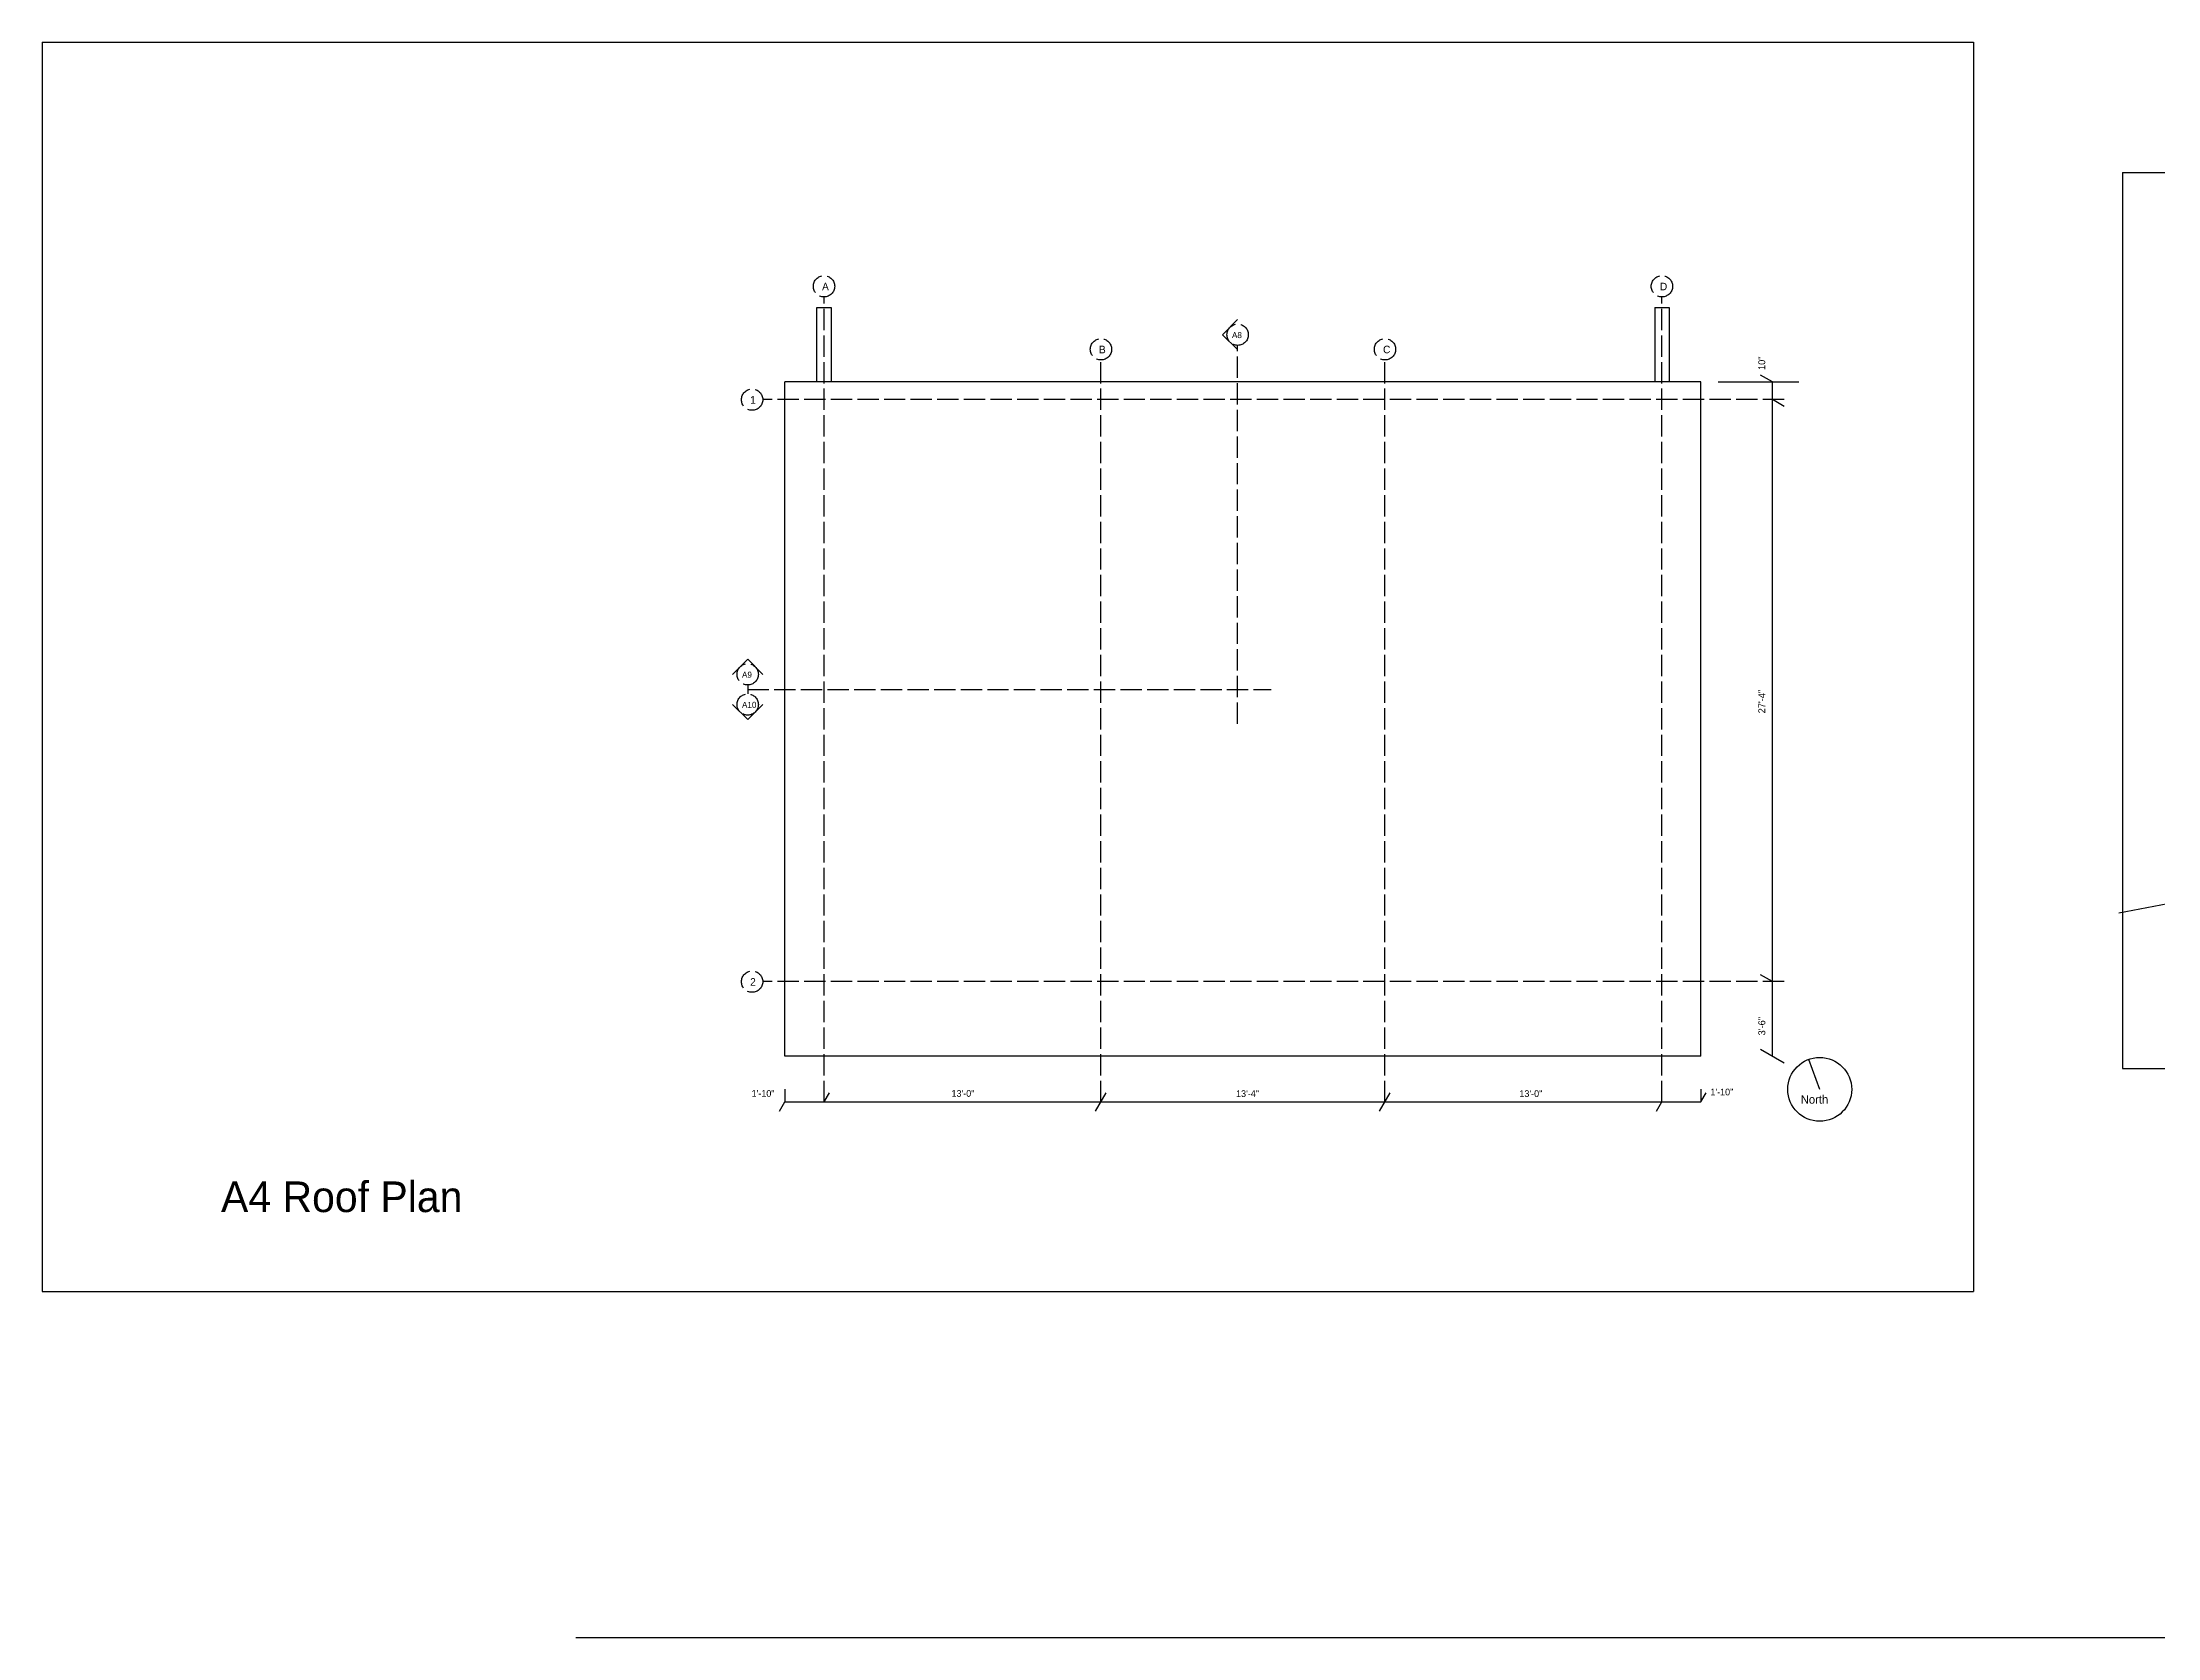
# Model space of a CAD drawing. Header units: inches. Extents: x 967 to 7501, y 257 to 3545.
# Drawn here: x 967 to 2159, y 257 to 1156 of the extents above; entities that cross this region are included whole.
import ezdxf

# ---------------------------------------------------------------- set-up
doc = ezdxf.new("R2010")
doc.units = ezdxf.units.IN
doc.header["$MEASUREMENT"] = 0
doc.linetypes.add('ACAD_ISO02W100', pattern=[15, 12, -3])
for name, color, linetype in [('const', 7, 'Continuous'), ('e1', 7, 'Continuous'), ('e2', 251, 'Continuous'), ('grid', 252, 'ACAD_ISO02W100'), ('walls', 7, 'Continuous')]:
    doc.layers.add(name, color=color, linetype=linetype)

msp = doc.modelspace()

# ---------------------------------------------------------------- linework, layer by layer
for p, q in [((966.9, 1155.7), (2054.9, 1155.7)), ((966.9, 1155.7), (966.9, 451.7)), ((2054.9, 1155.7), (2054.9, 451.7)), ((2138.8, 1082.4), (2808.9, 1082.4)), ((2138.8, 1082.4), (2138.8, 577.4)), ((2138.8, 577.4), (2808.9, 577.4)), ((966.9, 451.7), (2054.9, 451.7))]:
    msp.add_line(p, q)
at = {"layer": 'const'}
for p, q in [((1941.5, 964.3), (1934.8, 968.1)), ((1941.5, 584.3), (1941.5, 964.3)), ((1948.1, 950.4), (1941.5, 954.3)), ((1941.5, 626.3), (1934.8, 630.1)), ((1948.1, 580.4), (1934.8, 588.1)), ((1385.3, 565.8), (1385.3, 558.5)), ((1407.3, 558.5), (1410.3, 563.6)), ((1560.3, 553.3), (1566.3, 563.6)), ((1720.3, 553.3), (1726.3, 563.6)), ((1901.3, 565.8), (1901.3, 558.5)), ((1901.3, 558.5), (1904.3, 563.6)), ((1382.3, 553.3), (1385.3, 558.5)), ((1385.3, 558.5), (1901.3, 558.5)), ((1876.3, 553.3), (1879.3, 558.5))]:
    msp.add_line(p, q, dxfattribs=at)
at = {"layer": 'e1'}
for p, q in [((1901.3, 584.3), (1385.3, 584.3)), ((1267.5, 256.6), (6357.7, 256.6))]:
    msp.add_line(p, q, dxfattribs=at)
msp.add_circle((1968.2, 565.6), 18, dxfattribs=at)
at = {"layer": 'e2'}
msp.add_line((1910.9, 964.3), (1956.5, 964.3), dxfattribs=at)
at = {"layer": 'grid'}
for p, q in [((1407.3, 558.5), (1407.3, 1012.2)), ((1879.3, 558.5), (1879.3, 1012.2)), ((1640.3, 771.6), (1640.3, 984.9)), ((1563.3, 558.5), (1563.3, 976.7)), ((1723.3, 558.5), (1723.3, 976.7)), ((1948.1, 954.3), (1372.8, 954.3)), ((1364.3, 793.5), (1364.3, 788.5)), ((1364.3, 791), (1659.1, 791)), ((1948.1, 626.3), (1372.8, 626.3))]:
    msp.add_line(p, q, dxfattribs=at)
for centre in [(1407.3, 1018.2), (1879.3, 1018.2), (1640.3, 990.9), (1563.3, 982.7), (1723.3, 982.7), (1366.8, 954.3), (1364.3, 799.5), (1364.3, 782.5), (1366.8, 626.3)]:
    msp.add_circle(centre, 6, dxfattribs=at)
at = {"layer": 'walls'}
for p, q in [((1403.3, 964.3), (1403.3, 1006.3)), ((1403.3, 1006.3), (1411.3, 1006.3)), ((1411.3, 1006.3), (1411.3, 964.3)), ((1875.3, 1006.3), (1883.3, 1006.3)), ((1875.3, 1006.3), (1875.3, 964.3)), ((1883.3, 1006.3), (1883.3, 964.3)), ((1640.3, 999.4), (1631.8, 990.9)), ((1640.3, 982.5), (1631.8, 990.9)), ((1385.3, 584.3), (1385.3, 964.3)), ((1901.3, 964.3), (1385.3, 964.3)), ((1901.3, 584.3), (1901.3, 964.3)), ((1355.8, 799.5), (1364.3, 808)), ((1372.8, 799.5), (1364.3, 808)), ((1355.8, 782.5), (1364.3, 774)), ((1372.8, 782.5), (1364.3, 774)), ((2136.7, 665.1), (2243.3, 685.6)), ((1968.2, 565.6), (1962.1, 582.5))]:
    msp.add_line(p, q, dxfattribs=at)

# ---------------------------------------------------------------- texts
at = {"layer": 'const', "attachment_point": 1}
for s, insert, char_height, width in [('A', (1406.2, 1020.2), 4.26, 1625.197), ('D', (1878.2, 1020.2), 4.26, 1625.197), ('A8', (1637.1, 992.4), 3.41, 1300.158), ('B', (1562.2, 984.7), 4.26, 1625.197), ('C', (1722.2, 984.7), 4.26, 1625.197), ('1', (1365.7, 956.3), 4.26, 1625.197), ('A9', (1361.1, 801), 3.41, 1300.158), ('A10', (1361.1, 784), 3.41, 1300.158), ('2', (1365.7, 628.3), 4.26, 1625.197), ('1\'-10"', (1366.5, 565.2), 3.79, 1444.62), ('13\'-0"', (1479.1, 565.2), 3.79, 1444.62), ('13\'-4"', (1639.4, 565.1), 3.79, 1444.62), ('13\'-0"', (1799, 565.1), 3.79, 1444.62), ('1\'-10"', (1906.6, 566), 3.79, 1444.62), ('North', (1957.5, 562.3), 4.74, 1805.775), ('A4 Roof Plan', (1067.6, 513.7), 17.262, 6582.049)]:
    msp.add_mtext(s, dxfattribs=dict(at, insert=insert, char_height=char_height, width=width))
at = {"layer": 'const', "char_height": 3.91, "width": 1491.22, "attachment_point": 1, "rotation": 90}
for s, insert in [('10"', (1933.6, 971)), ('27\'-4"', (1933.6, 777.5)), ('3\'-6"', (1933.6, 596))]:
    msp.add_mtext(s, dxfattribs=dict(at, insert=insert))

doc.saveas('drawing.dxf')
